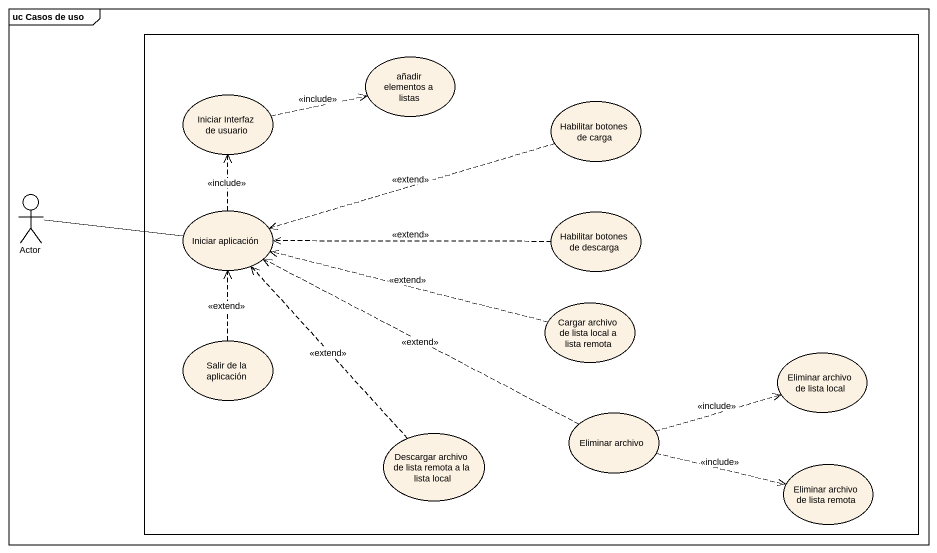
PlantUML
@startuml
mainframe uc Casos de uso
rectangle " " as rectangle1 {
  usecase "añadir elementos a listas" as añadir_elementos_a_listas
  usecase "Iniciar Interfaz de usuario" as Iniciar_Interfaz_de_usuario
  usecase "Habilitar botones de carga" as Habilitar_botones_de_carga
  usecase "Iniciar aplicación" as Iniciar_aplicación
  usecase "Habilitar botones de descarga" as Habilitar_botones_de
  usecase "Cargar archivo de lista local a lista remota" as Cargar_archivo_de_lista
  usecase "Salir de la aplicación" as Salir_de_la_aplicación
  usecase "Eliminar archivo de lista local" as Eliminar_archivo_de_lista
  usecase "Eliminar archivo" as Eliminar_archivo
  usecase "Descargar archivo de lista remota a la lista local" as Descargar_archivo_de_lista
  usecase "Eliminar archivo de lista remota" as Eliminar_archivo_de_lista_2
}
actor "Actor" as Actor_
Iniciar_Interfaz_de_usuario .right.> añadir_elementos_a_listas : <<include>>
Habilitar_botones_de_carga .left.> Iniciar_aplicación : <<extend>>
Actor_ -right- Iniciar_aplicación
Iniciar_aplicación .up.> Iniciar_Interfaz_de_usuario : <<include>>
Habilitar_botones_de .left.> Iniciar_aplicación : <<extend>>
Cargar_archivo_de_lista .left.> Iniciar_aplicación : <<extend>>
Salir_de_la_aplicación .up.> Iniciar_aplicación : <<extend>>
Eliminar_archivo .left.> Iniciar_aplicación : <<extend>>
Eliminar_archivo .right.> Eliminar_archivo_de_lista : <<include>>
Eliminar_archivo .right.> Eliminar_archivo_de_lista_2 : <<include>>
Descargar_archivo_de_lista .up.> Iniciar_aplicación : <<extend>>
@enduml
